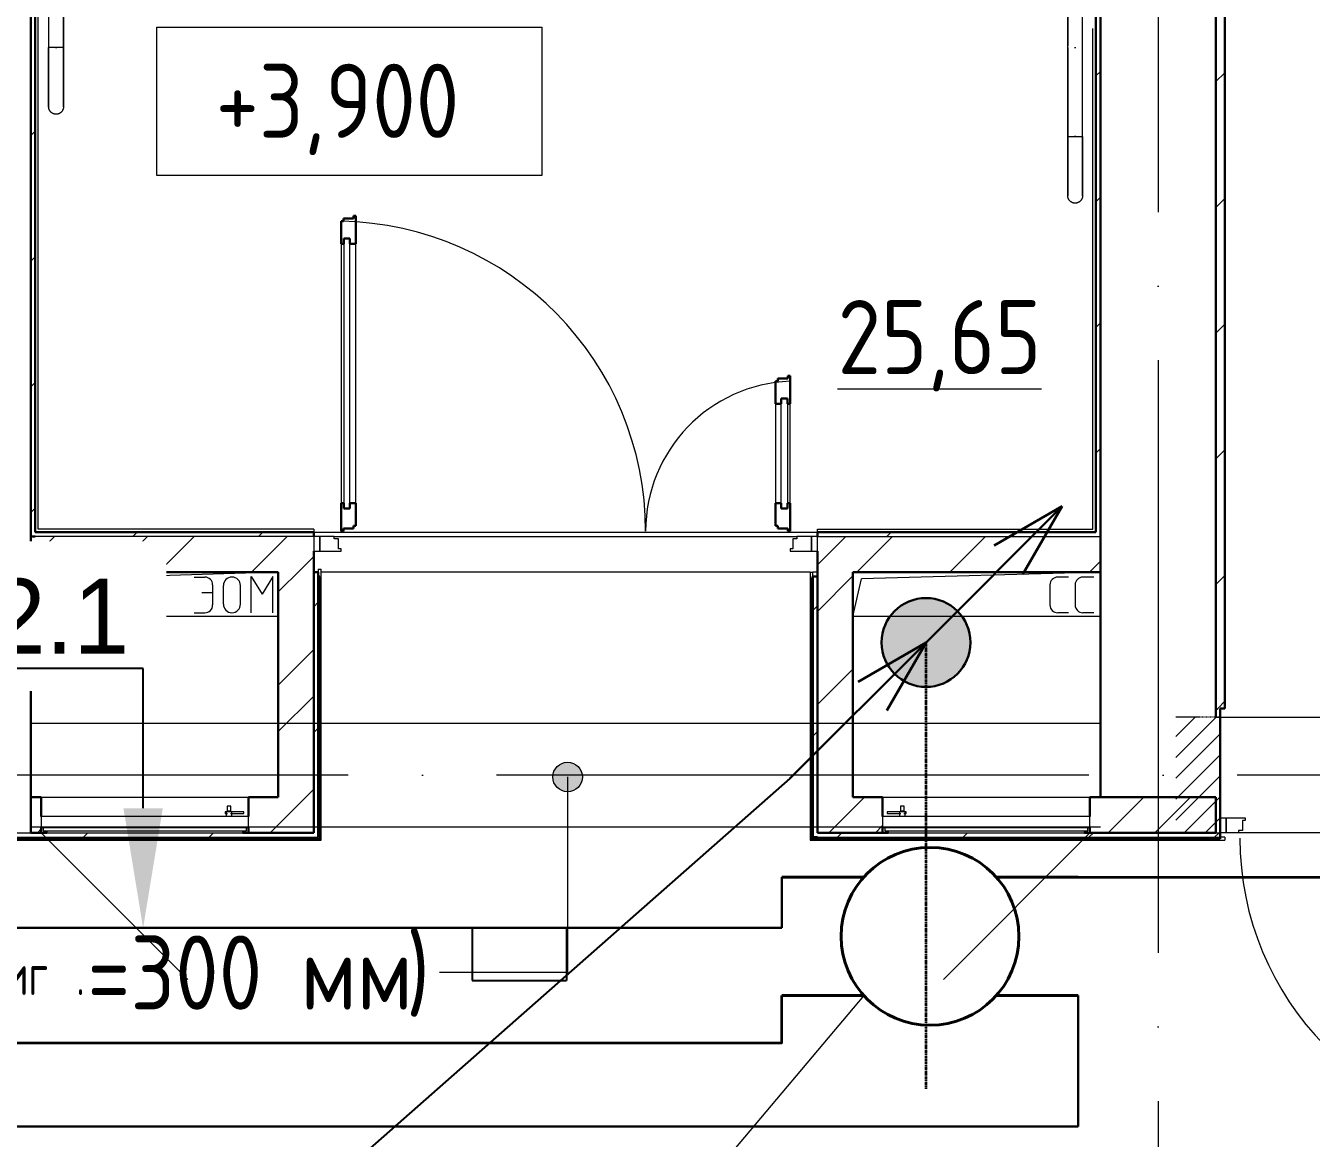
# Model space of a CAD drawing. Header units: millimetres. Extents: x -259793 to 503324, y -44556 to 93494.
# Drawn here: x 144464 to 148803, y -12862 to -9107 of the extents above; entities that cross this region are included whole.
import ezdxf
from ezdxf import colors
from ezdxf.entities.mleader import LeaderData, LeaderLine
from ezdxf.math import Vec2, Vec3

# ---------------------------------------------------------------- set-up
doc = ezdxf.new("R2010")
doc.units = ezdxf.units.MM
for name, pattern in [('ADSK_Линия сетки', [25, 20, -2.5, 0, -2.5]), ('ADSK_Сверху', [450, 300, -150]), ('ADSK_Штриховая_ш2 п1_5', [4.5, 3, -1.5]), ('фантом2', [31.75, 15.875, -3.175, 3.175, -3.175, 3.175, -3.175])]:
    doc.linetypes.add(name, pattern=pattern)
for name, color, linetype in [('PDF _06 ТВ кабель эфирный', 5, 'Continuous'), ('кабель коаксиал', 7, 'Continuous'), ('Радиофикация', 7, 'Continuous')]:
    doc.layers.add(name, color=color, linetype=linetype)
for name, color, linetype, lineweight in [('Provodka', 151, 'Continuous', 30), ('RC-Выноски', 7, 'Continuous', 0), ('RC-Линии_связи-Адресные', 5, 'Continuous', 30), ('Аннотация', 7, 'Continuous', 18), ('Двери', 252, 'Continuous', 9), ('Линии', 7, 'Continuous', 9), ('лс', 5, 'Continuous', 30), ('Марки помещений', 252, 'Continuous', 20), ('Оборудование', 8, 'Continuous', 18), ('Ограждение', 252, 'Continuous', 9), ('Оси', 252, 'Continuous', 9), ('Отметки', 7, 'Continuous', 9), ('Перекрытие', 252, 'Continuous', 18), ('Стены внутренние', 7, 'Continuous', 18), ('Стены наружные', 7, 'Continuous', 18), ('Стены штриховка', 7, 'Continuous', 9)]:
    doc.layers.add(name, color=color, linetype=linetype, lineweight=lineweight)
doc.layers.add('Двери открывание', color=7, linetype='Continuous', lineweight=9, true_color=0xc0c0c0)
doc.styles.add('GOST Common_2', font='', dxfattribs={"width": 0.9, "height": 250})
doc.styles.add('GOST Common_4', font='', dxfattribs={"height": 7})
doc.styles.add('Mipgost_5', font='', dxfattribs={"height": 250})
doc.styles.get('GOST Common_2').set_extended_font_data('GOST type B')
doc.styles.get('GOST Common_4').set_extended_font_data('GOST 2.304 type A')
doc.styles.get('Mipgost_5').set_extended_font_data('Mipgost')

# ---------------------------------------------------------------- blocks, each defined once
blk = doc.blocks.new('_None')
blk = doc.blocks.new('2 этаж')
at = {"layer": 'Аннотация', "lineweight": 9, "true_color": 0x636466}
h = blk.add_hatch(color=251, dxfattribs=at)
edge = h.paths.add_edge_path()
edge.add_arc((146282.8, -10046), 50, 0, 360)
at = {"layer": 'Двери', "lineweight": 18, "true_color": 0x636466}
h = blk.add_hatch(dxfattribs=at)
h.set_pattern_fill('FP_2', color=251, angle=180, style=0, pattern_type=2)
h.set_pattern_definition([(225, (149176.006, -10039.253), (35.3553, -35.3553), [])])
h.paths.add_polyline_path([(149616, -10234.3), (149766, -10234.3), (149766, -9844.3), (149616, -9844.3), (149616, -10056.3)])
h.paths.add_polyline_path([(148486, -10234.3), (148486, -9844.3), (148336, -9844.3), (148336, -10234.3)])
at = {"color": 251, "lineweight": 18, "true_color": 0x636466}
for p, q in [((145306, -9354.3), (144500.6, -9379.3)), ((145022, -9371.5), (145058.5, -9371.5)), ((145215, -9368.9), (145251.6, -9428.9)), ((145215, -9491.5), (145215, -9368.9)), ((145288.1, -9368.9), (145251.6, -9428.9)), ((145288.1, -9491.5), (145288.1, -9368.9)), ((148081, -9354.3), (147275, -9377.1)), ((147973.5, -9371.5), (147937, -9371.5)), ((148058.5, -9371.5), (148022, -9371.5)), ((144471, -9504.3), (144500.6, -9379.3)), ((145084.6, -9397.6), (145084.6, -9465.5)), ((145121.1, -9462.8), (145121.1, -9400.2)), ((145178.5, -9462.8), (145178.5, -9400.2)), ((147246, -9504.3), (147275, -9377.1)), ((147910.9, -9397.6), (147910.9, -9465.5)), ((147995.9, -9397.6), (147995.9, -9465.5)), ((145048.1, -9423.7), (145084.6, -9423.7)), ((145022, -9491.5), (145058.5, -9491.5)), ((147973.5, -9491.5), (147937, -9491.5)), ((148058.5, -9491.5), (148022, -9491.5)), ((145306, -9504.3), (144471, -9504.3)), ((148081, -9504.3), (147246, -9504.3))]:
    blk.add_line(p, q, dxfattribs=at)
for centre, radius, start, end in [((145058.5, -9397.6), 26.1, 0, 90), ((145149.8, -9400.2), 28.7, 0, 180), ((147937, -9397.6), 26.1, 90, 180), ((148022, -9397.6), 26.1, 90, 180), ((145058.5, -9465.5), 26.1, 270, 0), ((145149.8, -9462.8), 28.7, 180, 0), ((147937, -9465.5), 26.1, 180, 270), ((148022, -9465.5), 26.1, 180, 270)]:
    blk.add_arc(centre, radius, start, end, dxfattribs=at)
at = {"layer": 'Аннотация', "color": 251, "lineweight": 20, "true_color": 0x636466}
for p, q in [((144896, -8015.6), (144896, -7515.6)), ((144896, -7515.6), (146196, -7515.6)), ((146196, -7515.6), (146196, -8015.6)), ((146196, -8015.6), (144896, -8015.6))]:
    blk.add_line(p, q, dxfattribs=at)
at = {"layer": 'Аннотация', "color": 251, "lineweight": 9, "true_color": 0x636466}
for p, q in [((146282.8, -10046), (146282.8, -10706)), ((145856.7, -10706), (145850.6, -10706)), ((146282.8, -10706), (145856.7, -10706))]:
    blk.add_line(p, q, dxfattribs=at)
blk.add_circle((146282.8, -10046), 50, dxfattribs=at)
at = {"layer": 'Двери', "color": 251, "lineweight": 30, "true_color": 0x636466}
for p, q in [((145568, -8152.3), (145560, -8152.3)), ((145560, -8152.3), (145560, -8161.3)), ((145568, -8246.3), (145568, -8152.3)), ((145526, -8170.3), (145518, -8170.3)), ((145518, -8170.3), (145518, -8246.3)), ((145560, -8161.3), (145526, -8161.3)), ((145526, -8161.3), (145526, -8170.3)), ((145527, -8228.3), (145527, -8246.3)), ((145548, -8228.3), (145527, -8228.3)), ((145548, -8246.3), (145548, -8228.3)), ((145527, -8246.3), (145518, -8246.3)), ((145568, -8246.3), (145548, -8246.3)), ((146992, -8710.3), (146984, -8710.3)), ((146984, -8710.3), (146984, -8786.3)), ((147026, -8701.3), (146992, -8701.3)), ((146992, -8701.3), (146992, -8710.3)), ((147034, -8692.3), (147026, -8692.3)), ((147026, -8692.3), (147026, -8701.3)), ((147034, -8786.3), (147034, -8692.3)), ((146984, -8786.3), (147004, -8786.3)), ((147004, -8786.3), (147004, -8768.3)), ((147004, -8768.3), (147025, -8768.3)), ((147025, -8768.3), (147025, -8786.3)), ((147025, -8786.3), (147034, -8786.3)), ((145518, -9122.3), (145518, -9216.3)), ((145527, -9122.3), (145518, -9122.3)), ((145527, -9140.3), (145527, -9122.3)), ((145548, -9140.3), (145527, -9140.3)), ((145548, -9122.3), (145548, -9140.3)), ((145568, -9122.3), (145548, -9122.3)), ((145568, -9198.3), (145568, -9122.3)), ((146984, -9122.3), (146984, -9198.3)), ((146984, -9122.3), (147004, -9122.3)), ((147004, -9122.3), (147004, -9140.3)), ((147004, -9140.3), (147025, -9140.3)), ((147025, -9122.3), (147034, -9122.3)), ((147025, -9140.3), (147025, -9122.3)), ((147034, -9216.3), (147034, -9122.3)), ((145560, -9207.3), (145560, -9198.3)), ((145560, -9198.3), (145568, -9198.3)), ((146984, -9198.3), (146992, -9198.3)), ((146992, -9198.3), (146992, -9207.3)), ((145518, -9216.3), (145526, -9216.3)), ((145526, -9216.3), (145526, -9207.3)), ((145526, -9207.3), (145560, -9207.3)), ((146992, -9207.3), (147026, -9207.3)), ((147026, -9207.3), (147026, -9216.3)), ((147026, -9216.3), (147034, -9216.3))]:
    blk.add_line(p, q, dxfattribs=at)
at = {"layer": 'Двери', "color": 251, "true_color": 0x636466}
for p, q in [((145527, -8228.3), (145527, -9140.3)), ((145548, -8228.3), (145527, -8228.3)), ((145548, -9140.3), (145548, -8228.3)), ((145518, -8246.3), (145518, -9122.3)), ((145568, -9122.3), (145568, -8246.3)), ((146984, -8786.3), (146984, -9122.3)), ((147004, -9140.3), (147004, -8768.3)), ((147004, -8768.3), (147025, -8768.3)), ((147025, -8768.3), (147025, -9140.3)), ((147034, -9122.3), (147034, -8786.3)), ((145527, -9140.3), (145548, -9140.3)), ((147025, -9140.3), (147004, -9140.3)), ((145426, -9234.3), (145426, -9284.3)), ((145446, -9234.3), (145426, -9234.3)), ((145446, -9284.3), (145446, -9234.3)), ((145495, -9234.3), (145446, -9234.3)), ((145446, -9234.3), (145446, -9284.3)), ((145495, -9242.3), (145495, -9234.3)), ((145509, -9242.3), (145495, -9242.3)), ((145509, -9276.3), (145509, -9242.3)), ((147057, -9242.3), (147043, -9242.3)), ((147043, -9242.3), (147043, -9276.3)), ((147057, -9234.3), (147057, -9242.3)), ((147106, -9234.3), (147057, -9234.3)), ((147126, -9234.3), (147106, -9234.3)), ((147106, -9234.3), (147106, -9284.3)), ((147106, -9284.3), (147106, -9234.3)), ((147126, -9284.3), (147126, -9234.3)), ((145426, -9284.3), (145446, -9284.3)), ((145446, -9284.3), (145518, -9284.3)), ((145518, -9276.3), (145509, -9276.3)), ((145518, -9284.3), (145518, -9276.3)), ((147043, -9276.3), (147034, -9276.3)), ((147034, -9276.3), (147034, -9284.3)), ((147034, -9284.3), (147106, -9284.3)), ((147106, -9284.3), (147126, -9284.3)), ((148486, -10184.3), (148506, -10184.3)), ((148486, -10234.3), (148486, -10184.3)), ((148506, -10184.3), (148506, -10234.3)), ((148506, -10184.3), (148570, -10184.3)), ((148506, -10234.3), (148506, -10184.3)), ((148561, -10192.3), (148561, -10226.3)), ((148570, -10192.3), (148561, -10192.3)), ((148570, -10184.3), (148570, -10192.3)), ((148506, -10234.3), (148486, -10234.3)), ((148547, -10234.3), (148506, -10234.3)), ((148547, -10226.3), (148547, -10234.3)), ((148561, -10226.3), (148547, -10226.3))]:
    blk.add_line(p, q, dxfattribs=at)
at = {"layer": 'Двери', "color": 251, "linetype": 'ADSK_Штриховая_ш2 п1_5', "true_color": 0x636466}
for p, q in [((148486, -9844.3), (148336, -9844.3)), ((148486, -10234.3), (148486, -9844.3)), ((148336, -10234.3), (148486, -10234.3))]:
    blk.add_line(p, q, dxfattribs=at)
at = {"layer": 'Двери открывание', "color": 251, "true_color": 0x636466}
for centre, radius, start, end in [((145500, -9216.3), 1046, 0, 89.014), ((147052, -9216.3), 506, 92.0386, 180), ((149550, -10252.3), 998, 180, 268.9666)]:
    blk.add_arc(centre, radius, start, end, dxfattribs=at)
at = {"layer": 'Линии', "color": 251, "linetype": 'ADSK_Сверху', "ltscale": 100, "true_color": 0x636466}
for p, q in [((144471, -9864.3), (148081, -9864.3)), ((144471, -10214.3), (148081, -10214.3))]:
    blk.add_line(p, q, dxfattribs=at)
at = {"layer": 'Оборудование', "color": 251, "true_color": 0x636466}
for p, q in [((145133.4, -10143.9), (145133.4, -10161.4)), ((145145.6, -10143.9), (145133.4, -10143.9)), ((145145.6, -10161.4), (145145.6, -10143.9)), ((147406.4, -10143.9), (147406.4, -10161.4)), ((147418.6, -10143.9), (147406.4, -10143.9)), ((147418.6, -10161.4), (147418.6, -10143.9)), ((144506, -10179.3), (144506, -10215.6)), ((145206, -10179.3), (144506, -10179.3)), ((145134.7, -10163.9), (145126.4, -10163.9)), ((145126.4, -10163.9), (145126.4, -10168.9)), ((145126.4, -10168.9), (145134.7, -10168.9)), ((145129.9, -10163.3), (145129.9, -10179.3)), ((145149.2, -10163.3), (145129.9, -10163.3)), ((145133.4, -10161.4), (145131.4, -10163.3)), ((145145.6, -10161.4), (145133.4, -10161.4)), ((145190.2, -10163.9), (145144.3, -10163.9)), ((145144.3, -10168.9), (145190.2, -10168.9)), ((145147.6, -10163.3), (145145.6, -10161.4)), ((145149.2, -10179.3), (145149.2, -10163.3)), ((145190.2, -10168.9), (145190.2, -10163.9)), ((145206, -10215.6), (145206, -10179.3)), ((147346, -10179.3), (147346, -10215.6)), ((148046, -10179.3), (147346, -10179.3)), ((147361.9, -10163.9), (147361.9, -10168.9)), ((147407.7, -10163.9), (147361.9, -10163.9)), ((147361.9, -10168.9), (147407.7, -10168.9)), ((147402.9, -10163.3), (147402.9, -10179.3)), ((147422.2, -10163.3), (147402.9, -10163.3)), ((147406.4, -10161.4), (147404.4, -10163.3)), ((147418.6, -10161.4), (147406.4, -10161.4)), ((147425.6, -10163.9), (147417.3, -10163.9)), ((147417.3, -10168.9), (147425.6, -10168.9)), ((147420.6, -10163.3), (147418.6, -10161.4)), ((147422.2, -10179.3), (147422.2, -10163.3)), ((147425.6, -10168.9), (147425.6, -10163.9)), ((148046, -10215.6), (148046, -10179.3)), ((144506, -10234.3), (145001, -10729.2)), ((144506.9, -10216.6), (145205.1, -10216.6)), ((144513, -10216.6), (144513, -10226.3)), ((144514, -10227.3), (145198.1, -10227.3)), ((144525, -10228.8), (144525, -10234.3)), ((144525, -10234.3), (145187, -10234.3)), ((145187, -10234.3), (145187, -10228.8)), ((145199, -10226.3), (145199, -10216.6)), ((147346.9, -10216.6), (148045.1, -10216.6)), ((147353, -10216.6), (147353, -10226.3)), ((147354, -10227.3), (148038.1, -10227.3)), ((147365, -10228.8), (147365, -10234.3)), ((147365, -10234.3), (148027, -10234.3)), ((148046, -10234.3), (147551, -10729.2)), ((148027, -10234.3), (148027, -10228.8)), ((148039, -10226.3), (148039, -10216.6))]:
    blk.add_line(p, q, dxfattribs=at)
for points, knots in [([(144506, -10215.6), (144506, -10215.7), (144506, -10215.9), (144506.1, -10216.1), (144506.3, -10216.3), (144506.4, -10216.4), (144506.6, -10216.5), (144506.7, -10216.5), (144506.8, -10216.6), (144506.9, -10216.6)], [-1, -1, -1, -1, -0.833333, -0.666667, -0.5, -0.333333, -0.25, -0.166667, 0, 0, 0, 0]), ([(144513, -10226.3), (144513, -10226.4), (144513, -10226.5), (144513.1, -10226.8), (144513.2, -10226.9), (144513.4, -10227), (144513.5, -10227.1), (144513.6, -10227.2), (144513.8, -10227.2), (144513.9, -10227.3), (144514, -10227.3)], [-1, -1, -1, -1, -0.833333, -0.666667, -0.541667, -0.416667, -0.333333, -0.25, -0.166667, 0, 0, 0, 0]), ([(144523.5, -10227.3), (144523.6, -10227.3), (144523.8, -10227.3), (144524.1, -10227.4), (144524.2, -10227.5), (144524.4, -10227.6), (144524.6, -10227.7), (144524.7, -10227.9), (144524.8, -10228), (144524.9, -10228.2), (144525, -10228.5), (144525, -10228.7), (144525, -10228.8)], [-1, -1, -1, -1, -0.833333, -0.75, -0.666667, -0.583333, -0.5, -0.416667, -0.333333, -0.25, -0.166667, 0, 0, 0, 0]), ([(145187, -10228.8), (145187, -10228.7), (145187, -10228.5), (145187.1, -10228.2), (145187.2, -10228), (145187.3, -10227.9), (145187.5, -10227.7), (145187.6, -10227.6), (145187.8, -10227.5), (145188, -10227.4), (145188.2, -10227.3), (145188.4, -10227.3), (145188.5, -10227.3)], [0, 0, 0, 0, 0.166667, 0.25, 0.333333, 0.416667, 0.5, 0.583333, 0.666667, 0.75, 0.833333, 1, 1, 1, 1]), ([(145198.1, -10227.3), (145198.1, -10227.3), (145198.3, -10227.2), (145198.4, -10227.2), (145198.5, -10227.1), (145198.7, -10227), (145198.8, -10226.9), (145198.9, -10226.8), (145199, -10226.5), (145199, -10226.4), (145199, -10226.3)], [0, 0, 0, 0, 0.166667, 0.25, 0.333333, 0.416667, 0.541667, 0.666667, 0.833333, 1, 1, 1, 1]), ([(145205.1, -10216.6), (145205.2, -10216.6), (145205.3, -10216.5), (145205.4, -10216.5), (145205.6, -10216.4), (145205.7, -10216.3), (145205.9, -10216.1), (145206, -10215.9), (145206, -10215.7), (145206, -10215.6)], [0, 0, 0, 0, 0.166667, 0.25, 0.333333, 0.5, 0.666667, 0.833333, 1, 1, 1, 1]), ([(147346, -10215.6), (147346, -10215.7), (147346, -10215.9), (147346.1, -10216.1), (147346.2, -10216.2), (147346.4, -10216.4), (147346.5, -10216.5), (147346.7, -10216.5), (147346.8, -10216.6), (147346.9, -10216.6)], [0, 0, 0, 0, 0.166667, 0.333333, 0.458333, 0.583333, 0.708333, 0.833333, 1, 1, 1, 1]), ([(147353, -10226.3), (147353, -10226.4), (147353, -10226.5), (147353.1, -10226.8), (147353.2, -10226.9), (147353.4, -10227), (147353.5, -10227.1), (147353.6, -10227.2), (147353.8, -10227.2), (147353.9, -10227.3), (147354, -10227.3)], [0, 0, 0, 0, 0.166667, 0.333333, 0.458333, 0.583333, 0.666667, 0.75, 0.833333, 1, 1, 1, 1]), ([(147363.5, -10227.3), (147363.6, -10227.3), (147363.8, -10227.3), (147364.1, -10227.4), (147364.2, -10227.5), (147364.4, -10227.6), (147364.6, -10227.7), (147364.7, -10227.9), (147364.8, -10228), (147364.9, -10228.2), (147365, -10228.5), (147365, -10228.7), (147365, -10228.8)], [0, 0, 0, 0, 0.166667, 0.25, 0.333333, 0.416667, 0.5, 0.583333, 0.666667, 0.75, 0.833333, 1, 1, 1, 1]), ([(148027, -10228.8), (148027, -10228.7), (148027, -10228.5), (148027.1, -10228.2), (148027.2, -10228), (148027.3, -10227.9), (148027.5, -10227.7), (148027.6, -10227.6), (148027.8, -10227.5), (148028, -10227.4), (148028.2, -10227.3), (148028.4, -10227.3), (148028.5, -10227.3)], [-1, -1, -1, -1, -0.833333, -0.75, -0.666667, -0.583333, -0.5, -0.416667, -0.333333, -0.25, -0.166667, 0, 0, 0, 0]), ([(148038.1, -10227.3), (148038.1, -10227.3), (148038.3, -10227.2), (148038.4, -10227.2), (148038.5, -10227.1), (148038.7, -10227), (148038.8, -10226.9), (148038.9, -10226.8), (148039, -10226.5), (148039, -10226.4), (148039, -10226.3)], [-1, -1, -1, -1, -0.833333, -0.75, -0.666667, -0.583333, -0.458333, -0.333333, -0.166667, 0, 0, 0, 0]), ([(148045.1, -10216.6), (148045.2, -10216.6), (148045.3, -10216.5), (148045.5, -10216.5), (148045.6, -10216.4), (148045.8, -10216.2), (148045.9, -10216.1), (148046, -10215.9), (148046, -10215.7), (148046, -10215.6)], [-1, -1, -1, -1, -0.833333, -0.75, -0.583333, -0.458333, -0.333333, -0.166667, 0, 0, 0, 0])]:
    blk.add_open_spline(points, degree=3, knots=knots, dxfattribs=at)
at = {"layer": 'Ограждение', "color": 251, "true_color": 0x636466}
for p, q in [((148021, -7584.3), (148021, -4501.9)), ((147971, -7584.3), (147971, -4525.2)), ((147971, -6528.4), (147971, -7578.4)), ((148021, -7578.4), (148021, -6528.4)), ((144496, -9209.3), (144496, -7284.3)), ((144531, -7284.3), (144531, -7584.3)), ((144531, -7290.2), (144531, -7584.3)), ((144581, -7284.3), (144581, -7584.3)), ((144581, -7584.3), (144581, -7290.2)), ((148056, -7584.3), (148056, -7519.8)), ((144581, -7584.3), (144531, -7584.3)), ((144553.7, -7584.3), (144558.3, -7584.3)), ((144556, -7584.3), (144553.7, -7584.3)), ((144558.3, -7584.3), (144556, -7584.3)), ((147971, -7583.6), (147971, -7884.3)), ((147971, -7884.3), (147971, -7584.3)), ((148021, -7884.3), (148021, -7583.6)), ((148021, -7884.3), (148021, -7584.3)), ((148056, -9209.3), (148056, -7584.3)), ((147971, -7884.3), (147996, -7884.3)), ((147993.7, -7884.3), (147998.3, -7884.3)), ((147996, -7884.3), (147993.7, -7884.3)), ((147998.3, -7884.3), (147996, -7884.3)), ((147996, -7884.3), (148021, -7884.3)), ((145426, -9209.3), (144496, -9209.3)), ((145426, -9209.3), (145426, -9219.3)), ((147126, -9209.3), (148056, -9209.3)), ((147126, -9219.3), (147126, -9209.3)), ((145441, -9344.3), (145451, -9344.3)), ((145441, -9344.3), (145441, -9354.3)), ((145451, -10259.3), (145451, -9344.3)), ((147101, -9354.3), (147111, -9354.3)), ((147101, -9354.3), (147101, -10259.3)), ((147111, -9369.3), (147111, -9354.3)), ((143181, -10259.3), (145451, -10259.3)), ((145451, -10259.3), (145446, -10254.3)), ((147101, -10259.3), (147106, -10254.3)), ((147101, -10259.3), (148501, -10259.3)), ((148501, -10249.3), (148486, -10249.3)), ((148501, -10249.3), (148501, -10259.3))]:
    blk.add_line(p, q, dxfattribs=at)
at = {"layer": 'Ограждение', "color": 251, "true_color": 0x636466, "flags": 128}
for points in [[(144531, -7584.3), (144531, -7592.3), (144531, -7600.2), (144531, -7608.2), (144531, -7616.1), (144531, -7624), (144531, -7631.8), (144531, -7639.5), (144531, -7647.2), (144531, -7654.7), (144531, -7662.1), (144531, -7669.4), (144531, -7676.6), (144531, -7683.6), (144531, -7690.5), (144531, -7697.2), (144531, -7703.7), (144531, -7710), (144531, -7716.1), (144531, -7722), (144531, -7727.7), (144531, -7733.2), (144531, -7738.4), (144531, -7743.4), (144531, -7748.1), (144531, -7752.5), (144531, -7756.7), (144531, -7760.6), (144531, -7764.3), (144531, -7767.6), (144531, -7770.7), (144531, -7773.4), (144531, -7775.9), (144531, -7778), (144531, -7779.8), (144531, -7781.3), (144531, -7782.5), (144531, -7783.4), (144531, -7784), (144531, -7784.2), (144531, -7784.3)], [(144531, -7784.3), (144531, -7784.1), (144531, -7783.6), (144531, -7782.8), (144531, -7781.7), (144531, -7780.3), (144531, -7778.5), (144531, -7776.5), (144531, -7774.1), (144531, -7771.4), (144531, -7768.5), (144531, -7765.2), (144531, -7761.7), (144531, -7757.8), (144531, -7753.7), (144531, -7749.3), (144531, -7744.7), (144531, -7739.8), (144531, -7734.6), (144531, -7729.2), (144531, -7723.6), (144531, -7717.7), (144531, -7711.7), (144531, -7705.4), (144531, -7699), (144531, -7692.3), (144531, -7685.5), (144531, -7678.5), (144531, -7671.4), (144531, -7664.1), (144531, -7656.7), (144531, -7649.2), (144531, -7641.6), (144531, -7633.9), (144531, -7626.1), (144531, -7618.2), (144531, -7610.3), (144531, -7602.4), (144531, -7594.4), (144531, -7586.4), (144531, -7584.3)], [(144581, -7584.3), (144581, -7592.3), (144581, -7600.2), (144581, -7608.2), (144581, -7616.1), (144581, -7624), (144581, -7631.8), (144581, -7639.5), (144581, -7647.2), (144581, -7654.7), (144581, -7662.1), (144581, -7669.4), (144581, -7676.6), (144581, -7683.6), (144581, -7690.5), (144581, -7697.2), (144581, -7703.7), (144581, -7710), (144581, -7716.1), (144581, -7722), (144581, -7727.7), (144581, -7733.2), (144581, -7738.4), (144581, -7743.4), (144581, -7748.1), (144581, -7752.5), (144581, -7756.7), (144581, -7760.6), (144581, -7764.3), (144581, -7767.6), (144581, -7770.7), (144581, -7773.4), (144581, -7775.9), (144581, -7778), (144581, -7779.8), (144581, -7781.3), (144581, -7782.5), (144581, -7783.4), (144581, -7784), (144581, -7784.2), (144581, -7784.3)], [(144581, -7784.3), (144581, -7784.1), (144581, -7783.6), (144581, -7782.8), (144581, -7781.7), (144581, -7780.3), (144581, -7778.5), (144581, -7776.5), (144581, -7774.1), (144581, -7771.4), (144581, -7768.5), (144581, -7765.2), (144581, -7761.7), (144581, -7757.8), (144581, -7753.7), (144581, -7749.3), (144581, -7744.7), (144581, -7739.8), (144581, -7734.6), (144581, -7729.2), (144581, -7723.6), (144581, -7717.7), (144581, -7711.7), (144581, -7705.4), (144581, -7699), (144581, -7692.3), (144581, -7685.5), (144581, -7678.5), (144581, -7671.4), (144581, -7664.1), (144581, -7656.7), (144581, -7649.2), (144581, -7641.6), (144581, -7633.9), (144581, -7626.1), (144581, -7618.2), (144581, -7610.3), (144581, -7602.4), (144581, -7594.4), (144581, -7586.4), (144581, -7584.3)], [(144556, -7809.3), (144555, -7809.2), (144554, -7809.2), (144553, -7809.1), (144552, -7808.9), (144551, -7808.8), (144550.1, -7808.5), (144549.1, -7808.3), (144548.1, -7808), (144547.2, -7807.7), (144546.3, -7807.3), (144545.4, -7806.9), (144544.5, -7806.4), (144543.6, -7805.9), (144542.7, -7805.4), (144541.9, -7804.9), (144541.1, -7804.3), (144540.3, -7803.7), (144539.5, -7803), (144538.8, -7802.4), (144538.1, -7801.7), (144537.4, -7800.9), (144536.7, -7800.2), (144536.1, -7799.4), (144535.5, -7798.6), (144535, -7797.8), (144534.4, -7796.9), (144534, -7796), (144533.5, -7795.1), (144533.1, -7794.2), (144532.7, -7793.3), (144532.4, -7792.4), (144532.1, -7791.4), (144531.8, -7790.5), (144531.6, -7789.5), (144531.4, -7788.5), (144531.2, -7787.5), (144531.1, -7786.5), (144531, -7785.5), (144531, -7784.5), (144531, -7784.3)], [(144581, -7784.3), (144581, -7785.3), (144580.9, -7786.3), (144580.8, -7787.2), (144580.7, -7788.2), (144580.5, -7789.2), (144580.3, -7790.2), (144580, -7791.2), (144579.7, -7792.1), (144579.4, -7793.1), (144579, -7794), (144578.6, -7794.9), (144578.2, -7795.8), (144577.7, -7796.7), (144577.2, -7797.5), (144576.6, -7798.4), (144576.1, -7799.2), (144575.4, -7800), (144574.8, -7800.7), (144574.1, -7801.5), (144573.4, -7802.2), (144572.7, -7802.9), (144571.9, -7803.5), (144571.2, -7804.1), (144570.3, -7804.7), (144569.5, -7805.3), (144568.7, -7805.8), (144567.8, -7806.3), (144566.9, -7806.8), (144566, -7807.2), (144565.1, -7807.6), (144564.1, -7807.9), (144563.2, -7808.2), (144562.2, -7808.5), (144561.2, -7808.7), (144560.3, -7808.9), (144559.3, -7809), (144558.3, -7809.2), (144557.3, -7809.2), (144556.3, -7809.3), (144556, -7809.3)], [(147971, -7884.3), (147971, -7892.3), (147971, -7900.2), (147971, -7908.2), (147971, -7916.1), (147971, -7924), (147971, -7931.8), (147971, -7939.5), (147971, -7947.2), (147971, -7954.7), (147971, -7962.1), (147971, -7969.4), (147971, -7976.6), (147971, -7983.6), (147971, -7990.5), (147971, -7997.2), (147971, -8003.7), (147971, -8010), (147971, -8016.1), (147971, -8022), (147971, -8027.7), (147971, -8033.2), (147971, -8038.4), (147971, -8043.4), (147971, -8048.1), (147971, -8052.5), (147971, -8056.7), (147971, -8060.6), (147971, -8064.3), (147971, -8067.6), (147971, -8070.7), (147971, -8073.4), (147971, -8075.9), (147971, -8078), (147971, -8079.8), (147971, -8081.3), (147971, -8082.5), (147971, -8083.4), (147971, -8084), (147971, -8084.2), (147971, -8084.3)], [(147971, -8084.3), (147971, -8084.1), (147971, -8083.6), (147971, -8082.8), (147971, -8081.7), (147971, -8080.3), (147971, -8078.5), (147971, -8076.5), (147971, -8074.1), (147971, -8071.4), (147971, -8068.5), (147971, -8065.2), (147971, -8061.7), (147971, -8057.8), (147971, -8053.7), (147971, -8049.3), (147971, -8044.7), (147971, -8039.8), (147971, -8034.6), (147971, -8029.2), (147971, -8023.6), (147971, -8017.7), (147971, -8011.7), (147971, -8005.4), (147971, -7999), (147971, -7992.3), (147971, -7985.5), (147971, -7978.5), (147971, -7971.4), (147971, -7964.1), (147971, -7956.7), (147971, -7949.2), (147971, -7941.6), (147971, -7933.9), (147971, -7926.1), (147971, -7918.2), (147971, -7910.3), (147971, -7902.4), (147971, -7894.4), (147971, -7886.4), (147971, -7884.3)], [(148021, -7884.3), (148021, -7892.3), (148021, -7900.2), (148021, -7908.2), (148021, -7916.1), (148021, -7924), (148021, -7931.8), (148021, -7939.5), (148021, -7947.2), (148021, -7954.7), (148021, -7962.1), (148021, -7969.4), (148021, -7976.6), (148021, -7983.6), (148021, -7990.5), (148021, -7997.2), (148021, -8003.7), (148021, -8010), (148021, -8016.1), (148021, -8022), (148021, -8027.7), (148021, -8033.2), (148021, -8038.4), (148021, -8043.4), (148021, -8048.1), (148021, -8052.5), (148021, -8056.7), (148021, -8060.6), (148021, -8064.3), (148021, -8067.6), (148021, -8070.7), (148021, -8073.4), (148021, -8075.9), (148021, -8078), (148021, -8079.8), (148021, -8081.3), (148021, -8082.5), (148021, -8083.4), (148021, -8084), (148021, -8084.2), (148021, -8084.3)], [(148021, -8084.3), (148021, -8084.1), (148021, -8083.6), (148021, -8082.8), (148021, -8081.7), (148021, -8080.3), (148021, -8078.5), (148021, -8076.5), (148021, -8074.1), (148021, -8071.4), (148021, -8068.5), (148021, -8065.2), (148021, -8061.7), (148021, -8057.8), (148021, -8053.7), (148021, -8049.3), (148021, -8044.7), (148021, -8039.8), (148021, -8034.6), (148021, -8029.2), (148021, -8023.6), (148021, -8017.7), (148021, -8011.7), (148021, -8005.4), (148021, -7999), (148021, -7992.3), (148021, -7985.5), (148021, -7978.5), (148021, -7971.4), (148021, -7964.1), (148021, -7956.7), (148021, -7949.2), (148021, -7941.6), (148021, -7933.9), (148021, -7926.1), (148021, -7918.2), (148021, -7910.3), (148021, -7902.4), (148021, -7894.4), (148021, -7886.4), (148021, -7884.3)], [(147996, -8109.3), (147995, -8109.2), (147994, -8109.2), (147993, -8109.1), (147992, -8108.9), (147991, -8108.8), (147990.1, -8108.5), (147989.1, -8108.3), (147988.1, -8108), (147987.2, -8107.7), (147986.3, -8107.3), (147985.4, -8106.9), (147984.5, -8106.4), (147983.6, -8105.9), (147982.7, -8105.4), (147981.9, -8104.9), (147981.1, -8104.3), (147980.3, -8103.7), (147979.5, -8103), (147978.8, -8102.4), (147978.1, -8101.7), (147977.4, -8100.9), (147976.7, -8100.2), (147976.1, -8099.4), (147975.5, -8098.6), (147975, -8097.8), (147974.4, -8096.9), (147974, -8096), (147973.5, -8095.1), (147973.1, -8094.2), (147972.7, -8093.3), (147972.4, -8092.4), (147972.1, -8091.4), (147971.8, -8090.5), (147971.6, -8089.5), (147971.4, -8088.5), (147971.2, -8087.5), (147971.1, -8086.5), (147971, -8085.5), (147971, -8084.5), (147971, -8084.3)], [(148021, -8084.3), (148021, -8085.3), (148020.9, -8086.3), (148020.8, -8087.2), (148020.7, -8088.2), (148020.5, -8089.2), (148020.3, -8090.2), (148020, -8091.2), (148019.7, -8092.1), (148019.4, -8093.1), (148019, -8094), (148018.6, -8094.9), (148018.2, -8095.8), (148017.7, -8096.7), (148017.2, -8097.5), (148016.6, -8098.4), (148016.1, -8099.2), (148015.4, -8100), (148014.8, -8100.7), (148014.1, -8101.5), (148013.4, -8102.2), (148012.7, -8102.9), (148011.9, -8103.5), (148011.2, -8104.1), (148010.3, -8104.7), (148009.5, -8105.3), (148008.7, -8105.8), (148007.8, -8106.3), (148006.9, -8106.8), (148006, -8107.2), (148005.1, -8107.6), (148004.1, -8107.9), (148003.2, -8108.2), (148002.2, -8108.5), (148001.2, -8108.7), (148000.3, -8108.9), (147999.3, -8109), (147998.3, -8109.2), (147997.3, -8109.2), (147996.3, -8109.3), (147996, -8109.3)]]:
    blk.add_lwpolyline(points, dxfattribs=at)
at = {"layer": 'Ограждение', "color": 251, "true_color": 0x636466}
blk.add_open_spline([(147993.9, -7584.2), (147994.6, -7584.2), (147996, -7584.3), (147997.4, -7584.2), (147998.1, -7584.2)], degree=3, dxfattribs=at)
at = {"layer": 'Оси', "color": 251, "linetype": 'ADSK_Линия сетки', "ltscale": 100, "true_color": 0x636466}
for p, q in [((148276, -1139.3), (148276, -32265.4)), ((170543.3, -10039.3), (93565.9, -10039.3))]:
    blk.add_line(p, q, dxfattribs=at)
at = {"layer": 'Перекрытие', "color": 251, "ltscale": 100, "true_color": 0x636466}
for p, q in [((145306, -9504.3), (144471, -9504.3)), ((148081, -9504.3), (147246, -9504.3))]:
    blk.add_line(p, q, dxfattribs=at)
at = {"layer": 'Стены внутренние', "color": 251, "lineweight": 30, "true_color": 0x636466}
for p, q in [((148081, -4584.3), (148081, -9234.3)), ((144471, -10234.3), (144471, -9354.3)), ((148081, -9354.3), (148081, -10114.3)), ((148486, -10234.3), (148486, -9844.3)), ((148081, -10114.3), (148471, -10114.3)), ((148471, -10114.3), (148471, -10234.3))]:
    blk.add_line(p, q, dxfattribs=at)
at = {"layer": 'Стены внутренние', "color": 251, "true_color": 0x636466}
for p, q in [((148486, -9844.3), (149616, -9844.3)), ((143171, -10234.3), (144471, -10234.3)), ((148471, -10234.3), (148486, -10234.3)), ((149555, -10234.3), (148547, -10234.3))]:
    blk.add_line(p, q, dxfattribs=at)
at = {"layer": 'Стены наружные', "color": 251, "lineweight": 30, "true_color": 0x636466}
for p, q in [((144471, -9354.3), (144471, -2039.3)), ((144486, -9219.3), (144486, -2054.3)), ((148471, -3839.3), (148471, -9844.3)), ((148501, -9814.3), (148501, -3869.3)), ((148081, -9234.3), (148081, -4584.3)), ((148066, -4983.6), (148066, -9219.3)), ((144486, -9234.3), (144471, -9234.3)), ((145426, -9219.3), (144486, -9219.3)), ((145426, -9234.3), (145426, -9219.3)), ((148066, -9219.3), (147126, -9219.3)), ((147126, -9219.3), (147126, -9234.3)), ((148081, -9354.3), (148081, -9234.3)), ((145426, -9284.3), (145426, -10234.3)), ((147126, -10234.3), (147126, -9284.3)), ((144471, -9354.3), (145306, -9354.3)), ((145306, -9354.3), (145306, -10114.3)), ((145441, -9354.3), (145426, -9354.3)), ((145441, -9354.3), (145441, -10249.3)), ((145446, -9369.3), (145441, -9369.3)), ((145446, -10254.3), (145446, -9369.3)), ((147126, -9369.3), (147111, -9369.3)), ((147111, -10249.3), (147111, -9369.3)), ((147246, -9354.3), (148081, -9354.3)), ((147246, -10114.3), (147246, -9354.3)), ((147106, -9374.3), (147106, -10254.3)), ((147111, -9374.3), (147106, -9374.3)), ((148486, -9844.3), (148486, -9814.3)), ((148486, -9814.3), (148501, -9814.3)), ((144506, -10114.3), (144471, -10114.3)), ((144471, -10114.3), (144471, -10234.3)), ((144506, -10179.3), (144506, -10114.3)), ((145306, -10114.3), (145206, -10114.3)), ((145206, -10114.3), (145206, -10179.3)), ((147346, -10114.3), (147246, -10114.3)), ((147346, -10179.3), (147346, -10114.3)), ((148081, -10114.3), (148046, -10114.3)), ((148046, -10114.3), (148046, -10179.3)), ((144525, -10234.3), (144471, -10234.3)), ((144506, -10234.3), (144506, -10215.9)), ((145426, -10234.3), (145187, -10234.3)), ((145206, -10215.9), (145206, -10234.3)), ((147365, -10234.3), (147126, -10234.3)), ((147346, -10234.3), (147346, -10215.9)), ((148471, -10234.3), (148027, -10234.3)), ((148046, -10215.9), (148046, -10234.3)), ((148486, -10254.3), (148486, -10234.3)), ((143171, -10254.3), (145446, -10254.3)), ((147106, -10254.3), (148486, -10254.3)), ((147111, -10249.3), (147126, -10249.3))]:
    blk.add_line(p, q, dxfattribs=at)
at = {"layer": 'Стены наружные', "color": 251, "linetype": 'Continuous', "lineweight": 9, "true_color": 0x636466}
for p, q in [((148066, -7680), (148081, -7665)), ((148471, -7699.3), (148501, -7669.3)), ((144471, -7880.9), (144486, -7865.9)), ((148066, -8104.3), (148081, -8089.3)), ((148471, -8123.6), (148501, -8093.6)), ((144471, -8305.2), (144486, -8290.2)), ((148066, -8528.6), (148081, -8513.6)), ((148471, -8547.8), (148501, -8517.8)), ((144471, -8729.4), (144486, -8714.4)), ((148066, -8952.8), (148081, -8937.8)), ((148471, -8972.1), (148501, -8942.1)), ((144471, -9153.7), (144486, -9138.7)), ((144471, -9313.5), (144550.3, -9234.3)), ((144744.6, -9354.3), (144864.6, -9234.3)), ((144814.7, -9234.3), (144829.7, -9219.3)), ((144901.7, -9354.3), (145021.7, -9234.3)), ((145216, -9354.3), (145336, -9234.3)), ((145239, -9234.3), (145254, -9219.3)), ((147126, -9330.1), (147221.9, -9234.3)), ((147259, -9354.3), (147379, -9234.3)), ((147360.3, -9234.3), (147375.3, -9219.3)), ((147573.4, -9354.3), (147693.4, -9234.3)), ((147730.5, -9354.3), (147850.5, -9234.3)), ((147784.6, -9234.3), (147799.6, -9219.3)), ((145383.2, -9344.3), (145426, -9301.4)), ((148044.8, -9354.3), (148081, -9318.1)), ((145306, -9421.4), (145383.2, -9344.3)), ((147126, -9487.3), (147246, -9367.3)), ((148471, -9396.3), (148501, -9366.3)), ((145441, -9385.8), (145446, -9380.8)), ((147106, -9417.8), (147111, -9412.8)), ((145426, -9471.5), (145441, -9456.5)), ((145441, -9456.5), (145446, -9451.5)), ((147106, -9488.6), (147111, -9483.6)), ((147111, -9483.6), (147126, -9468.6)), ((145441, -9527.2), (145446, -9522.2)), ((147106, -9559.3), (147111, -9554.3)), ((145306, -9735.7), (145426, -9615.7)), ((145441, -9597.9), (145446, -9592.9)), ((147106, -9630), (147111, -9625)), ((145441, -9668.6), (145446, -9663.6)), ((147106, -9700.7), (147111, -9695.7)), ((147126, -9801.6), (147246, -9681.6)), ((145441, -9739.3), (145446, -9734.3)), ((145306, -9892.9), (145426, -9772.9)), ((145441, -9810), (145446, -9805)), ((147106, -9771.4), (147111, -9766.4)), ((148477.4, -9814.3), (148501, -9790.6)), ((147106, -9842.1), (147111, -9837.1)), ((147126, -9958.8), (147246, -9838.8)), ((148471, -9820.6), (148477.4, -9814.3)), ((145426, -9895.8), (145441, -9880.8)), ((145441, -9880.8), (145446, -9875.8)), ((147111, -9907.8), (147126, -9892.8)), ((147106, -9912.8), (147111, -9907.8)), ((145441, -9951.5), (145446, -9946.5)), ((147106, -9983.5), (147111, -9978.5)), ((145441, -10022.2), (145446, -10017.2)), ((147106, -10054.2), (147111, -10049.2)), ((145306, -10207.2), (145426, -10087.2)), ((145441, -10092.9), (145446, -10087.9)), ((147106, -10124.9), (147111, -10119.9)), ((147164.8, -10234.3), (147246, -10153.1)), ((147246, -10153.1), (147284.8, -10114.3)), ((148107.7, -10234.3), (148227.7, -10114.3)), ((148264.9, -10234.3), (148384.9, -10114.3)), ((145441, -10163.6), (145446, -10158.6)), ((147106, -10195.7), (147111, -10190.7)), ((144493.2, -10234.3), (144506, -10221.4)), ((144648.2, -10249.3), (144663.2, -10234.3)), ((145072.5, -10249.3), (145087.5, -10234.3)), ((145279, -10234.3), (145306, -10207.2)), ((145441, -10234.3), (145446, -10229.3)), ((147193.8, -10249.3), (147208.8, -10234.3)), ((147322, -10234.3), (147346, -10210.2)), ((147618.1, -10249.3), (147633.1, -10234.3)), ((148042.4, -10249.3), (148057.4, -10234.3)), ((148466.6, -10249.3), (148481.6, -10234.3)), ((144501.8, -10254.3), (144506.8, -10249.3)), ((144572.5, -10254.3), (144577.5, -10249.3)), ((144643.2, -10254.3), (144648.2, -10249.3)), ((144714, -10254.3), (144719, -10249.3)), ((144784.7, -10254.3), (144789.7, -10249.3)), ((144855.4, -10254.3), (144860.4, -10249.3)), ((144926.1, -10254.3), (144931.1, -10249.3)), ((144996.8, -10254.3), (145001.8, -10249.3)), ((145067.5, -10254.3), (145072.5, -10249.3)), ((145138.2, -10254.3), (145143.2, -10249.3)), ((145208.9, -10254.3), (145213.9, -10249.3)), ((145279.6, -10254.3), (145284.6, -10249.3)), ((145350.4, -10254.3), (145355.4, -10249.3)), ((145421.1, -10254.3), (145426.1, -10249.3)), ((147118.1, -10254.3), (147123.1, -10249.3)), ((147188.8, -10254.3), (147193.8, -10249.3)), ((147259.5, -10254.3), (147264.5, -10249.3)), ((147330.3, -10254.3), (147335.3, -10249.3)), ((147401, -10254.3), (147406, -10249.3)), ((147471.7, -10254.3), (147476.7, -10249.3)), ((147542.4, -10254.3), (147547.4, -10249.3)), ((147613.1, -10254.3), (147618.1, -10249.3)), ((147683.8, -10254.3), (147688.8, -10249.3)), ((147754.5, -10254.3), (147759.5, -10249.3)), ((147825.2, -10254.3), (147830.2, -10249.3)), ((147895.9, -10254.3), (147900.9, -10249.3)), ((147966.6, -10254.3), (147971.6, -10249.3)), ((148037.4, -10254.3), (148042.4, -10249.3)), ((148108.1, -10254.3), (148113.1, -10249.3)), ((148178.8, -10254.3), (148183.8, -10249.3)), ((148249.5, -10254.3), (148254.5, -10249.3)), ((148320.2, -10254.3), (148325.2, -10249.3)), ((148390.9, -10254.3), (148395.9, -10249.3)), ((148461.6, -10254.3), (148466.6, -10249.3))]:
    blk.add_line(p, q, dxfattribs=at)
at = {"layer": 'Стены наружные', "color": 251, "true_color": 0x636466}
for p, q in [((145426, -9219.3), (147126, -9219.3)), ((145495, -9234.3), (147057, -9234.3)), ((147101, -9354.3), (145451, -9354.3)), ((147126, -9354.3), (147111, -9354.3)), ((148471, -9844.3), (148486, -9844.3)), ((144506, -10114.3), (145206, -10114.3)), ((147346, -10114.3), (148046, -10114.3))]:
    blk.add_line(p, q, dxfattribs=at)
at = {"layer": 'Стены штриховка', "color": 251, "true_color": 0x636466}
for p, q in [((145426, -9234.3), (144486, -9234.3)), ((147126, -9234.3), (148081, -9234.3)), ((143171, -10249.3), (145441, -10249.3)), ((147126, -10249.3), (148486, -10249.3))]:
    blk.add_line(p, q, dxfattribs=at)
at = {"layer": 'Аннотация', "color": 251, "true_color": 0x636466, "width": 0.9}
for s, height, style, p in [('=300', 250, 'GOST Common_2', (144661.3, -10831)), (')', 250, 'GOST Common_2', (145738.8, -10831)), ('мм', 250, 'GOST Common_2', (145381.6, -10831)), ('риг', 138.75, 'GOST Common_4', (144302.2, -10781.7)), ('.', 138.8, 'GOST Common_4', (144623.7, -10781.7))]:
    blk.add_text(s, height=height, dxfattribs=dict(at, style=style)).set_placement(p)
at = {"layer": 'Марки помещений', "color": 251, "true_color": 0x636466, "style": 'GOST Common_2', "width": 0.9}
blk.add_text('%%U25,65', height=250, dxfattribs=at).set_placement((147194.2, -8686.4))
at = {"layer": 'Отметки', "color": 251, "true_color": 0x636466, "style": 'GOST Common_2', "width": 0.9}
blk.add_text('+3,900', height=250, dxfattribs=at).set_placement((145094.8, -7888.9))

msp = doc.modelspace()

# ---------------------------------------------------------------- hatches: boundary and pattern name
at = {"layer": 'Provodka'}
h = msp.add_hatch(color=256, dxfattribs=at)
h.paths.add_polyline_path([(147652.62845, -11188.55408, 0.1989123674), (147608.69447, -11082.48806), (147502.62845, -11188.55408), (147427.62845, -11318.45789, 0.5773502692)])
h.paths.add_polyline_path([(147502.62845, -11188.55408), (147396.56244, -11294.62009, 0.0655434628), (147427.62845, -11318.45789)])
h.paths.add_polyline_path([(147502.62845, -11188.55408), (147372.72464, -11263.55408, 0.0655434628), (147396.56244, -11294.62009)])
h.paths.add_polyline_path([(147608.69447, -11082.48806, 0.6681786379), (147352.62845, -11188.55408, 0.1316524976), (147372.72464, -11263.55408), (147502.62845, -11188.55408)])

# ---------------------------------------------------------------- linework, layer by layer
at = {"color": 6, "linetype": 'фантом2', "lineweight": 35, "ltscale": 0.2}
msp.add_lwpolyline([(147502.62845, -12694.52258), (147502.62845, -11188.55408)], dxfattribs=at)
at = {"layer": 'PDF _06 ТВ кабель эфирный', "color": 104, "lineweight": 35}
msp.add_line((148016.21938, -11980.39832), (154013.44698, -11980.39832), dxfattribs=at)
at = {"layer": 'PDF _06 ТВ кабель эфирный', "color": 0, "lineweight": 25}
msp.add_line((145970.26001, -12329.16396), (146288.90959, -12329.16396), dxfattribs=at)
at = {"layer": 'PDF _06 ТВ кабель эфирный', "color": 104, "lineweight": 35}
msp.add_lwpolyline([(114434.57413, -8394.79407), (114434.57413, -12540.06363), (147016.21938, -12540.06363), (147016.21938, -12380.39832)], dxfattribs=at)
at = {"layer": 'PDF _06 ТВ кабель эфирный', "color": 0, "lineweight": 25}
for points in [[(145970.26001, -12152.79567), (145970.26001, -12240.97981)], [(146288.90959, -12152.79567), (146288.90959, -12240.97981)], [(145970.26001, -12240.97981), (145970.26001, -12329.16396)], [(146288.90959, -12240.97981), (146288.90959, -12329.16396)]]:
    msp.add_lwpolyline(points, dxfattribs=at)
at = {"layer": 'Provodka', "color": 1}
for p, q in [((147502.62845, -11188.55408), (147962.24786, -10728.93467)), ((147962.24786, -10728.93467), (147732.98593, -10861.29911)), ((147962.24786, -10728.93467), (147829.88342, -10958.1966)), ((147043.00905, -11648.17348), (147502.62845, -11188.55408)), ((147502.62845, -11188.55408), (147273.36652, -11320.91851)), ((147502.62845, -11188.55408), (147370.26401, -11417.81601))]:
    msp.add_line(p, q, dxfattribs=at)
at = {"layer": 'Provodka'}
msp.add_circle((147502.62845, -11188.55408), 150, dxfattribs=at)
at = {"layer": 'RC-Линии_связи-Адресные', "color": 104}
msp.add_line((148016.21938, -12380.39832), (148016.21938, -12821.88582), dxfattribs=at)
at = {"layer": 'кабель коаксиал', "lineweight": 40, "ltscale": 2}
for p, q in [((148016.21938, -11980.39832), (147739.82618, -11980.39832)), ((148016.21938, -12380.39832), (147739.82618, -12380.39832))]:
    msp.add_line(p, q, dxfattribs=at)
at = {"layer": 'лс', "color": 104}
for p, q in [((147016.21938, -11980.39832), (147016.21938, -12151.95289)), ((147016.21938, -12151.95289), (144361.76171, -12151.95289))]:
    msp.add_line(p, q, dxfattribs=at)
at = {"layer": 'Оборудование', "color": 0, "lineweight": 40, "ltscale": 2}
msp.add_circle((147516.21938, -12180.39832), 300, dxfattribs=at)
at = {"layer": 'Радиофикация', "color": 7, "lineweight": 9}
msp.add_line((147292.61259, -12380.39832), (144511.1329, -15678.289), dxfattribs=at)

# ---------------------------------------------------------------- block references
msp.add_blockref('2 этаж', (10, -1596.55941))

# ---------------------------------------------------------------- next in the draw order: leaders
at = {"layer": 'RC-Выноски', "lineweight": 5}
ml = msp.add_multileader_mtext('Standard', dxfattribs=at)
ml.set_content('МЛ2 с 1 этажа ', color=256, style='Mipgost_5')
ml.set_leader_properties()
ml.set_arrow_properties(name='NONE')
ml.build(insert=Vec2(0, 0))
ml.multileader.update_dxf_attribs({"has_text_frame": 1, "text_left_attachment_type": 6, "text_right_attachment_type": 6, "dogleg_length": 2, "arrow_head_size": 404, "scale": 100})
ctx = ml.context
ctx.base_point, ctx.scale, ctx.char_height, ctx.arrow_head_size, ctx.landing_gap_size, ctx.plane_origin = Vec3(142751.20827, -13386.43193), 100, 252.5, 404, 101, Vec3(-330433.10111, -454762.29313)
ctx.left_attachment, ctx.right_attachment = 6, 6
notes = []
notes.append((ctx, [(1, (1, 1, 0), (145067.71541, -13386.43193), (-1, 0), 202, [(0, [(147043.00905, -11648.17348)], 0, [])])]))
ctx.mtext.insert, ctx.mtext.flow_direction = Vec3(142852.20827, -13083.43193), 5
ctx.mtext.has_bg_fill, ctx.mtext.bg_color, ctx.mtext.bg_scale_factor, ctx.mtext.bg_transparency, ctx.mtext.use_window_bg_color = 1, -1027028792, 1.5, 0, 1
for ctx, leaders in notes:
    for number, flags, end, landing, length, lines in leaders:
        leader = LeaderData()
        leader.index, (leader.has_last_leader_line, leader.has_dogleg_vector, leader.attachment_direction) = number, flags
        leader.last_leader_point, leader.dogleg_vector, leader.dogleg_length = Vec3(end), Vec3(landing), length
        for number, points, colour, breaks in lines:
            line = LeaderLine()
            line.index, line.vertices, line.color, line.breaks = number, Vec3.list(points), colors.encode_raw_color(colour), breaks
            leader.lines.append(line)
        ctx.leaders.append(leader)

# ---------------------------------------------------------------- next in the draw order: linework, layer by layer
at = {"layer": 'RC-Линии_связи-Адресные', "color": 104}
msp.add_line((131093.44162, -12821.88582), (148016.21938, -12821.88582), dxfattribs=at)
at = {"layer": 'кабель коаксиал', "lineweight": 40, "ltscale": 2}
for p, q in [((147016.21938, -11980.39832), (147292.61259, -11980.39832)), ((147016.21938, -12380.39832), (147292.61259, -12380.39832))]:
    msp.add_line(p, q, dxfattribs=at)

# ---------------------------------------------------------------- next in the draw order: leaders
at = {"layer": 'RC-Выноски', "lineweight": 5}
ml = msp.add_multileader_mtext('Standard', dxfattribs=at)
ml.set_content('АЛ2.1', color=256, style='Mipgost_5')
ml.set_leader_properties()
ml.build(insert=Vec2(0, 0))
ml.multileader.update_dxf_attribs({"has_text_frame": 1, "text_left_attachment_type": 6, "text_right_attachment_type": 6, "dogleg_length": 2, "arrow_head_size": 404, "scale": 100})
ctx = ml.context
ctx.base_point, ctx.scale, ctx.char_height, ctx.arrow_head_size, ctx.landing_gap_size, ctx.plane_origin = Vec3(143795.21626, -11276.4229), 100, 252.5, 404, 101, Vec3(-334738.76762, -455762.86488)
ctx.left_attachment, ctx.right_attachment = 6, 6
notes = []
notes.append((ctx, [(1, (1, 1, 0), (144859.86448, -11276.4229), (-1, 0), 202, [(0, [(144859.86448, -12151.95289)], 0, [])])]))
ctx.mtext.insert, ctx.mtext.flow_direction = Vec3(143896.21626, -10973.4229), 5
ctx.mtext.has_bg_fill, ctx.mtext.bg_color, ctx.mtext.bg_scale_factor, ctx.mtext.bg_transparency, ctx.mtext.use_window_bg_color = 1, -1027028792, 1.5, 0, 1
for ctx, leaders in notes:
    for number, flags, end, landing, length, lines in leaders:
        leader = LeaderData()
        leader.index, (leader.has_last_leader_line, leader.has_dogleg_vector, leader.attachment_direction) = number, flags
        leader.last_leader_point, leader.dogleg_vector, leader.dogleg_length = Vec3(end), Vec3(landing), length
        for number, points, colour, breaks in lines:
            line = LeaderLine()
            line.index, line.vertices, line.color, line.breaks = number, Vec3.list(points), colors.encode_raw_color(colour), breaks
            leader.lines.append(line)
        ctx.leaders.append(leader)

doc.saveas('drawing.dxf')
